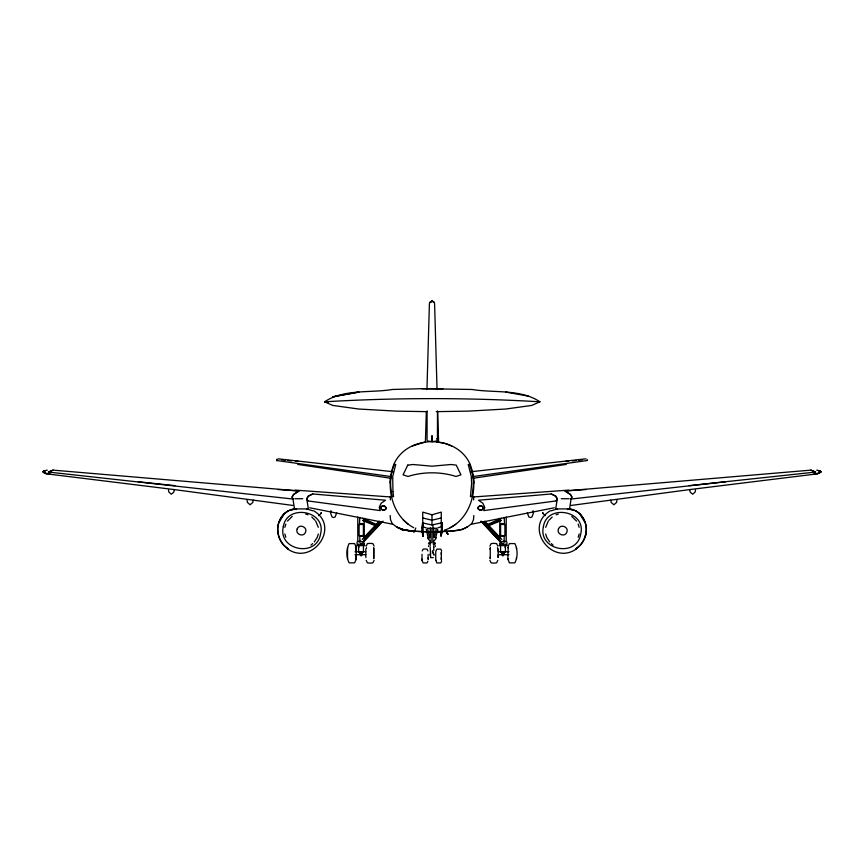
<?xml version="1.0" encoding="UTF-8"?>
<svg xmlns="http://www.w3.org/2000/svg" width="864" height="864" viewBox="0 0 864 864"><rect width="100%" height="100%" fill="white"/><g stroke="black" fill="none" stroke-linecap="round" stroke-linejoin="round"><path stroke-width="1.3" d="M473.634 499.9L473.666 496.379M473.861 482.911L473.278 475.232M504.112 542.182L504.209 536.144L501.336 536.144M580.144 545.486C585.641 539.33 587.952 530.42 585.284 522.504M426.319 411.977L425.444 440.888M426.956 389.545L429.408 303.62L429.894 302.26L431.989 300.866L434.106 302.26L434.592 303.62L437.044 389.545M441.666 523.692L441.158 535.993L442.368 527.461L441.698 522.601L441.893 527.299L440.683 535.831M441.299 554.526L441.342 553.23M423.414 536.155L422.528 527.461L422.939 522.752L422.053 527.58L422.939 536.285L422.582 531.619M442.174 522.752L442.174 531.522L441.158 535.993M555.638 509.587L557.258 498.722M569.473 509.587L571.093 498.722M347.555 547.506L347.555 558.943M516.445 558.943L516.499 557.593M276.718 460.728L276.815 459.173L276.847 460.026M373.756 558.317L373.756 548.176M431.719 441.515L431.989 436.061C432.799 443.329 431.19 443.351 431.989 436.061L432.27 441.515M441.428 559.688L441.461 558.846M490.18 549.353L490.244 548.176M359.802 517.406L359.489 523.649L362.966 523.649L362.113 523.411M435.294 546.534L435.348 545.724M422.194 530.593L422.464 522.882M422.68 530.453L422.939 523.886M473.828 515.581L473.472 519.739L471.755 523.649M441.666 561.168L440.78 562.939L436.871 562.939L435.78 560.131M507.881 558.943L509.404 562.864L514.868 562.864C517.849 557.172 517.817 549.288 514.868 543.586L509.404 543.586L508.226 546.102L507.827 559.44L508.507 558.716M293.058 505.462L174.366 489.586L50.468 474.314C48.935 473.872 42.152 474.12 43.578 470.977L47.293 470.124M174.215 489.92L173.826 492.08L171.353 494.24L168.88 492.08L168.491 489.92M253.195 500.116L252.774 502.47L250.106 504.781L247.45 502.47L247.028 500.116M616.972 500.116L616.55 502.47L613.894 504.781L611.226 502.47L610.805 500.116M695.509 489.92L695.12 492.08L692.647 494.24L690.174 492.08L689.785 489.92M336.679 512.946L335.124 516.985L333.601 517.579L332.046 516.985L330.523 512.946L330.934 510.667M297.994 461.138L295.38 461.322M585.22 537.008L586.267 532.213M434.376 537.278L436.212 528.984M435.812 537.613L437.648 529.308M278.716 522.504C276.059 530.41 278.348 539.341 283.856 545.486M278.932 522.504C275.724 532.03 279.688 543.262 288.112 548.726M43.33 471.841L43.546 471.074L43.2 472.09L45.014 473.234M393.854 464.432C385.312 486.421 391.759 516.175 413.759 527.71M578.21 537.235L579.161 533.995M318.298 534.028L317.315 537.268L314.258 541.966M545.702 527.299L548.305 521.078M390.722 475.232L390.139 482.911M284.839 527.299L285.854 524.092M43.546 471.204L43.2 472.09L43.546 471.388M505.051 547.322L505.904 545.184M429.808 555.142L430.672 553.014M483.041 508.475L482.09 509.965L480.114 510.343L477.868 508.54C477.565 505.03 483.786 504.533 483.041 508.475L482.09 509.674L480.179 509.998L478.408 509.198L478.148 507.643C478.937 505.634 482.576 505.105 482.976 507.643M435.737 560.488L435.737 551.621L436.871 549.137L440.78 549.137L441.666 550.94M415.822 528.055L413.856 532.44M725.663 481.777L571.007 499.046L571.892 497.048L570.499 494.532L564.97 490.979L810.961 470.124L815.594 472.057L689.126 485.644M571.007 499.046L571.925 497.048L570.499 494.532L564.97 490.946L585.889 489.521M278.716 522.536C281.081 515.344 287.237 509.555 294.937 508.853M556.211 500.915L557.194 498.787L555.736 496.152L551.254 493.97L478.526 500.224L482.911 503.302L484.78 507.362L483.732 510.602L556.211 500.915L557.194 498.787L555.703 496.152L551.254 493.97M366.217 546.102L367.394 543.586L370.159 543.359L372.859 543.586L374.101 546.102M427.885 561.168L427.032 562.939L423.122 562.939L421.999 560.488L421.999 554.364M497.783 560.39L496.606 562.864L493.841 563.134L491.141 562.864L489.899 560.39M422.237 550.94L423.122 549.137L425.056 548.975L427.032 549.137L427.885 550.94M489.899 546.102L491.141 543.586L493.841 543.359L496.606 543.586L497.783 546.102M374.101 560.39L372.859 562.864L370.159 563.134L367.394 562.864L366.217 560.39M393.919 464.184C407.171 434.182 456.829 434.182 470.081 464.184M378.659 524.815L377.536 526.554L378.659 524.815L377.849 526.09L363.01 520.052M437.454 410.929L437.454 440.024L436.784 441.029L432.292 441.644L427.734 441.029L427.064 440.024L427.064 410.929M430.963 302.292L431.989 300.866L433.825 302.227L431.989 300.866L430.175 302.26M280.778 518.054L284.018 514.058L288.176 510.818L292.874 509.328M287.442 521.111L292.237 516.38M549.029 520.204L552.204 517.028M48.438 472.057L53.039 470.124L299.03 490.979L293.501 494.532L292.075 497.048L292.993 499.046L48.406 472.057L53.039 470.124M362.2 539.406L379.22 521.165M363.636 538.952L379.771 521.672M362.815 541.804L381.629 521.64M363.355 542.268L383.033 521.143M320.9 513.616L321.473 513.043M355.493 547.722L356.173 547.052L354.596 543.586L349.132 543.586C346.183 549.288 346.151 557.172 349.132 562.864L354.596 562.864L356.173 559.44L356.173 555.617M318.708 515.678L319.313 515.106M320.296 514.188L320.933 513.583M321.127 513.011L320.555 513.551L321.095 513.043M310.932 545.141L312.671 543.596M444.398 530.183C470.567 521.608 479.65 488.268 470.146 464.432M575.888 548.726C584.312 543.262 588.276 532.03 585.068 522.504M576.115 548.759L580.144 545.454M283.792 514.058L287.95 510.818M470.848 524.286C462.078 532.364 449.28 530.95 438.275 531.706L438.275 531.014M550.238 510.818C522.979 527.008 551.945 566.579 576.623 548.759M570.942 505.462L689.634 489.586L817.182 473.872L820.8 472.09L820.422 470.977L816.707 470.124M818.986 473.234L820.8 472.09L820.39 471.01L820.8 472.122L820.454 471.388M450.241 527.71L455.695 524.34M467.186 526.943L462.208 529.524L451.062 531.133L438.275 531.706M312.746 493.97L308.297 496.152L306.806 498.787L307.789 500.915L380.268 510.602L379.22 507.362L381.089 503.302L385.474 500.224L312.746 493.97L308.264 496.152L306.806 498.787L307.822 500.915M426.956 411.642L396.565 411.145L358.733 409.028L332.737 405.421L324.562 401.803C344.164 388.768 370.256 393.174 392.45 389.47L421.621 388.692L472.068 389.47C494.262 393.174 520.355 388.768 539.957 401.803L531.792 405.421L505.786 409.028L467.953 411.145L436.266 411.642M486.842 524.772L501.422 518.27M500.99 520.052L486.151 526.09L485.341 524.815L486.464 526.554L485.341 524.815M487.696 526.057L501.304 520.517M500.224 545.281L499.057 545.746L500.224 544.201L505.753 544.201L506.909 545.746L506.909 541.879L506.218 541.253L506.218 517.061M412.366 445.997L425.25 442.001M441.256 517.968L431.989 520.214L422.744 517.968M441.256 522.947L431.989 524.977L422.744 522.947M437.854 527.85L441.256 526.759L441.256 512.125L431.989 514.76L422.744 512.125L422.744 526.759L426.146 527.85M551.189 510.818L554.72 509.706M556.081 514.76L558.241 514.102M291.924 509.954L294.926 509.047M817.182 473.807L818.986 473.267M362.308 524.146L363.398 524.459L363.398 535.766L362.308 536.036L359.1 535.766L359.1 524.459L360.148 524.146M359.1 535.766L360.148 535.453M504.9 524.459L500.602 524.459L500.602 535.766L504.9 535.766L504.9 524.459L503.852 524.146M362.545 543.38L360.569 543.575M363.398 524.459L359.1 524.459M500.602 524.459L501.692 524.146M500.602 535.766L501.692 535.453M818.964 473.137L813.564 474.066M362.664 536.144L359.791 536.144L359.888 542.182M501.887 523.411L501.034 523.649L504.511 523.649L504.198 517.406M587.218 460.534L472.738 476.604M428.317 538.801L429.052 538.639M554.299 507.773L471.139 524.254M818.737 471.841L820.573 471.517M473.364 478.224L566.266 464.411M433.415 532.213L436.147 531.965M568.62 461.322L566.006 461.138M572.4 460.89L576.18 460.447M578.707 460.156L582.487 459.713M437.789 531.738L439.668 531.522L433.091 532.213M470.772 471.766L585.911 458.827M569.03 490.093L474.055 496.919M433.166 528.412L436.709 528.217M442.897 388.692L421.621 388.692M294.808 498.722L302.767 498.722M561.233 498.722L569.192 498.722M292.907 498.722L294.527 508.918L308.362 508.918L308.362 509.587M555.638 508.918L569.473 508.918M358.754 541.253L360.99 541.253M363.28 541.253L364.241 541.253M499.759 541.253L500.72 541.253M503.01 541.253L505.246 541.253M358.247 541.642L363.776 541.642M500.224 541.642L505.753 541.642M503.431 543.575L501.455 543.38M359.294 545.594L362.696 545.594M501.304 545.594L504.706 545.594M355.018 551.761L365.774 551.761M498.226 551.761L508.982 551.761M359.37 554.45L362.578 554.45M501.422 554.45L504.63 554.45M355.018 554.688L365.774 554.688M498.226 554.688L508.982 554.688M360.763 554.99L361.573 554.99M502.427 554.99L503.237 554.99M433.274 557.636L430.672 557.636L430.186 546.793M393.152 524.286C403.38 533.488 418.165 530.539 430.747 532.062M401.825 529.546L412.938 531.133L430.736 532.116M427.291 528.217L430.812 528.412M278.111 489.521L299.03 490.946L293.501 494.532L292.108 497.048L292.993 499.046M436.493 441.828L445.349 443.524L451.634 445.997M389.945 496.919L294.97 490.093M278.089 458.827L393.228 471.766M138.337 481.777L174.874 485.644M403.639 529.772L397.732 527.515L403.92 529.805M50.436 474.066L45.036 473.137M281.513 459.713L285.293 460.156M287.82 460.447L291.6 460.89M391.262 476.604L276.782 460.534M396.814 526.943L401.792 529.524L412.938 531.133M297.734 464.411L390.636 478.224M401.792 529.524L412.171 531.133M810.961 470.124L815.562 472.057M43.427 471.517L45.263 471.841M528.401 396.144L505.786 392.083M392.861 524.254L309.701 507.773M539.957 401.803C468.418 397.57 396.101 397.57 324.562 401.803L328.234 402.527M569.063 508.853C576.763 509.555 582.919 515.344 585.284 522.536M362.308 535.453L363.398 535.766M503.852 535.453L504.9 535.766M45.014 473.267L46.818 473.807M569.074 509.047L572.076 509.954M305.759 514.102L307.919 514.76M571.126 509.328L575.824 510.818L579.982 514.058L583.222 518.054M309.28 509.706L312.811 510.818M363.776 545.281L364.943 545.746L363.776 544.201L358.247 544.201L357.091 545.746L357.091 541.879L357.782 541.253L357.782 517.061M362.578 518.27L377.158 524.772M362.696 520.517L376.304 526.057M287.377 548.759C312.055 566.579 341.021 527.008 313.762 510.818M576.05 510.818L580.208 514.091M571.763 516.38L576.558 521.111M283.856 545.454L287.885 548.759M311.796 517.028L314.971 520.204M403.38 520.096L408.305 524.318M551.329 543.596L553.068 545.141M542.905 513.043L543.445 513.551L542.873 513.011M543.1 513.616L542.527 513.043M543.067 513.583L543.704 514.188M544.687 515.106L545.292 515.678M508.507 547.722L507.881 547.506M355.493 558.716L356.173 559.44L356.173 547.052L356.173 550.886M484.78 521.165L501.8 539.406M484.229 521.672L500.364 538.952M482.371 521.64L501.185 541.804M500.688 542.268L480.967 521.143L500.645 542.268M549.742 541.966L546.685 537.268L545.702 534.028M446.094 531.284L447.854 534.406L446.278 531.284M315.695 521.078L318.298 527.299M820.422 471.107L820.67 471.841M436.784 438.588L437.454 440.024M446.386 531.036L447.854 534.276L446.569 531.036M392.245 523.649L390.528 519.739L390.172 515.581M432.41 550.886L434.138 555.142M358.096 545.184L358.949 547.322M432.41 551.275L433.706 554.71M578.146 524.092L579.161 527.299M284.839 533.995L285.79 537.235M306.742 498.722L308.362 508.918M427.734 528.984L429.505 537.3M426.287 529.286L428.058 537.602M422.107 531.77L422.939 536.285M533.066 510.667L533.477 512.946L531.954 516.985L530.399 517.579L528.876 516.985L527.321 512.946M392.98 491.8L393.574 496.616L392.256 496.616C389.707 485.989 389.912 474.584 394.362 464.432L395.766 464.432L392.72 476.474L392.947 491.627M587.25 460.058L587.153 459.486M428.598 545.724L428.641 546.534M490.18 557.14L490.244 558.317M438.556 440.888L437.681 411.977M441.428 552.431L441.461 553.262M516.445 547.506L516.499 548.856M421.956 559.17L421.999 560.131M441.299 557.593L441.342 558.878M390.334 496.379L390.366 499.9M567.572 508.918L567.572 509.587M557.442 508.918L557.442 509.587M505.408 545.594L505.408 552.085M503.237 553.986L503.237 555.736L502.427 555.736L502.427 553.986M500.569 545.594L500.569 552.085M499.759 518.4L499.759 537.224M499.716 543.078L499.716 544.126M498.182 550.886L498.182 548.856L498.128 557.593L498.182 555.617M497.502 547.636L497.502 548.176M490.244 547.722L490.244 558.716M441.342 552.042L441.342 560.045M433.76 528.023L433.76 537.278L436.028 537.808L436.061 538.466L433.76 541.177L433.76 542.538L435.218 542.948L435.424 543.834L433.22 544.082L434.408 543.834L433.76 545.476M433.76 546.793L433.76 550.541M433.674 546.847L433.674 547.495M432.842 525.496L432.842 542.873M431.989 436.061L431.989 441.493M431.989 514.76L431.989 524.977M431.104 527.839L431.104 542.873M430.186 528.023L430.186 537.278L427.907 537.808L427.885 538.466L430.186 541.177L429.527 542.948L430.715 542.538L428.717 542.948L428.522 543.834L430.186 544.082L430.186 545.476M428.166 557.744L428.166 559.17M428.123 554.364L428.123 559.17M373.756 547.722L373.756 558.716M366.498 547.636L366.498 548.176M365.818 548.856L365.872 557.593M364.284 543.078L364.284 544.126M364.241 518.4L364.241 537.224M363.431 545.594L363.431 552.085M361.573 553.986L361.573 555.736L360.763 555.736L360.763 553.986M358.592 545.594L358.592 552.085M306.558 508.918L306.558 509.587M296.428 508.918L296.428 509.587M294.527 508.918L294.527 509.587M471.647 483.494L470.448 496.616L471.744 496.616L472.392 494.251L473.483 483.494L473.191 476.474L469.638 464.432L468.245 464.432L471.28 476.474L471.647 483.494M543.413 526.597C537.775 550.282 576.904 558.068 580.716 533.995C586.624 510.592 547.031 503.42 543.413 526.597M283.316 526.597C277.528 550.314 316.732 558.047 320.555 533.995C326.646 510.527 287.01 503.474 283.316 526.597M297.184 528.887C294.862 534.146 303.437 537.689 305.51 532.31C307.843 527.072 299.214 523.487 297.184 528.887M558.49 528.887C556.157 534.125 564.786 537.71 566.816 532.31C569.138 527.051 560.563 523.508 558.49 528.887M43.578 470.977L43.265 472.057L43.61 471.01M381.251 506.66C379.62 509.522 383.875 511.747 385.754 509.393L386.132 508.54C386.348 506.153 382.601 504.392 381.251 506.66M381.316 506.822C379.804 509.49 383.908 511.132 385.592 509.198L385.852 507.643L384.491 506.25L382.579 505.937L381.316 506.822M280.994 518.033L278.932 522.536L284.018 514.091L280.994 518.054M407.765 465.113L403.067 474.822L407.948 476.474C423.166 471.604 440.834 471.604 456.052 476.474L460.933 474.822L456.235 465.113L450.932 464.508L431.989 466.193L413.068 464.508L407.765 465.113M358.733 392.083L332.737 396.803L358.733 392.083M362.264 552.496L359.726 552.496L359.726 553.954L362.264 553.954L362.264 552.496M504.274 552.496L501.736 552.496L501.736 553.954L504.274 553.954L504.274 552.496M583.006 518.054L579.982 514.091L585.068 522.536L583.006 518.033"/></g></svg>
